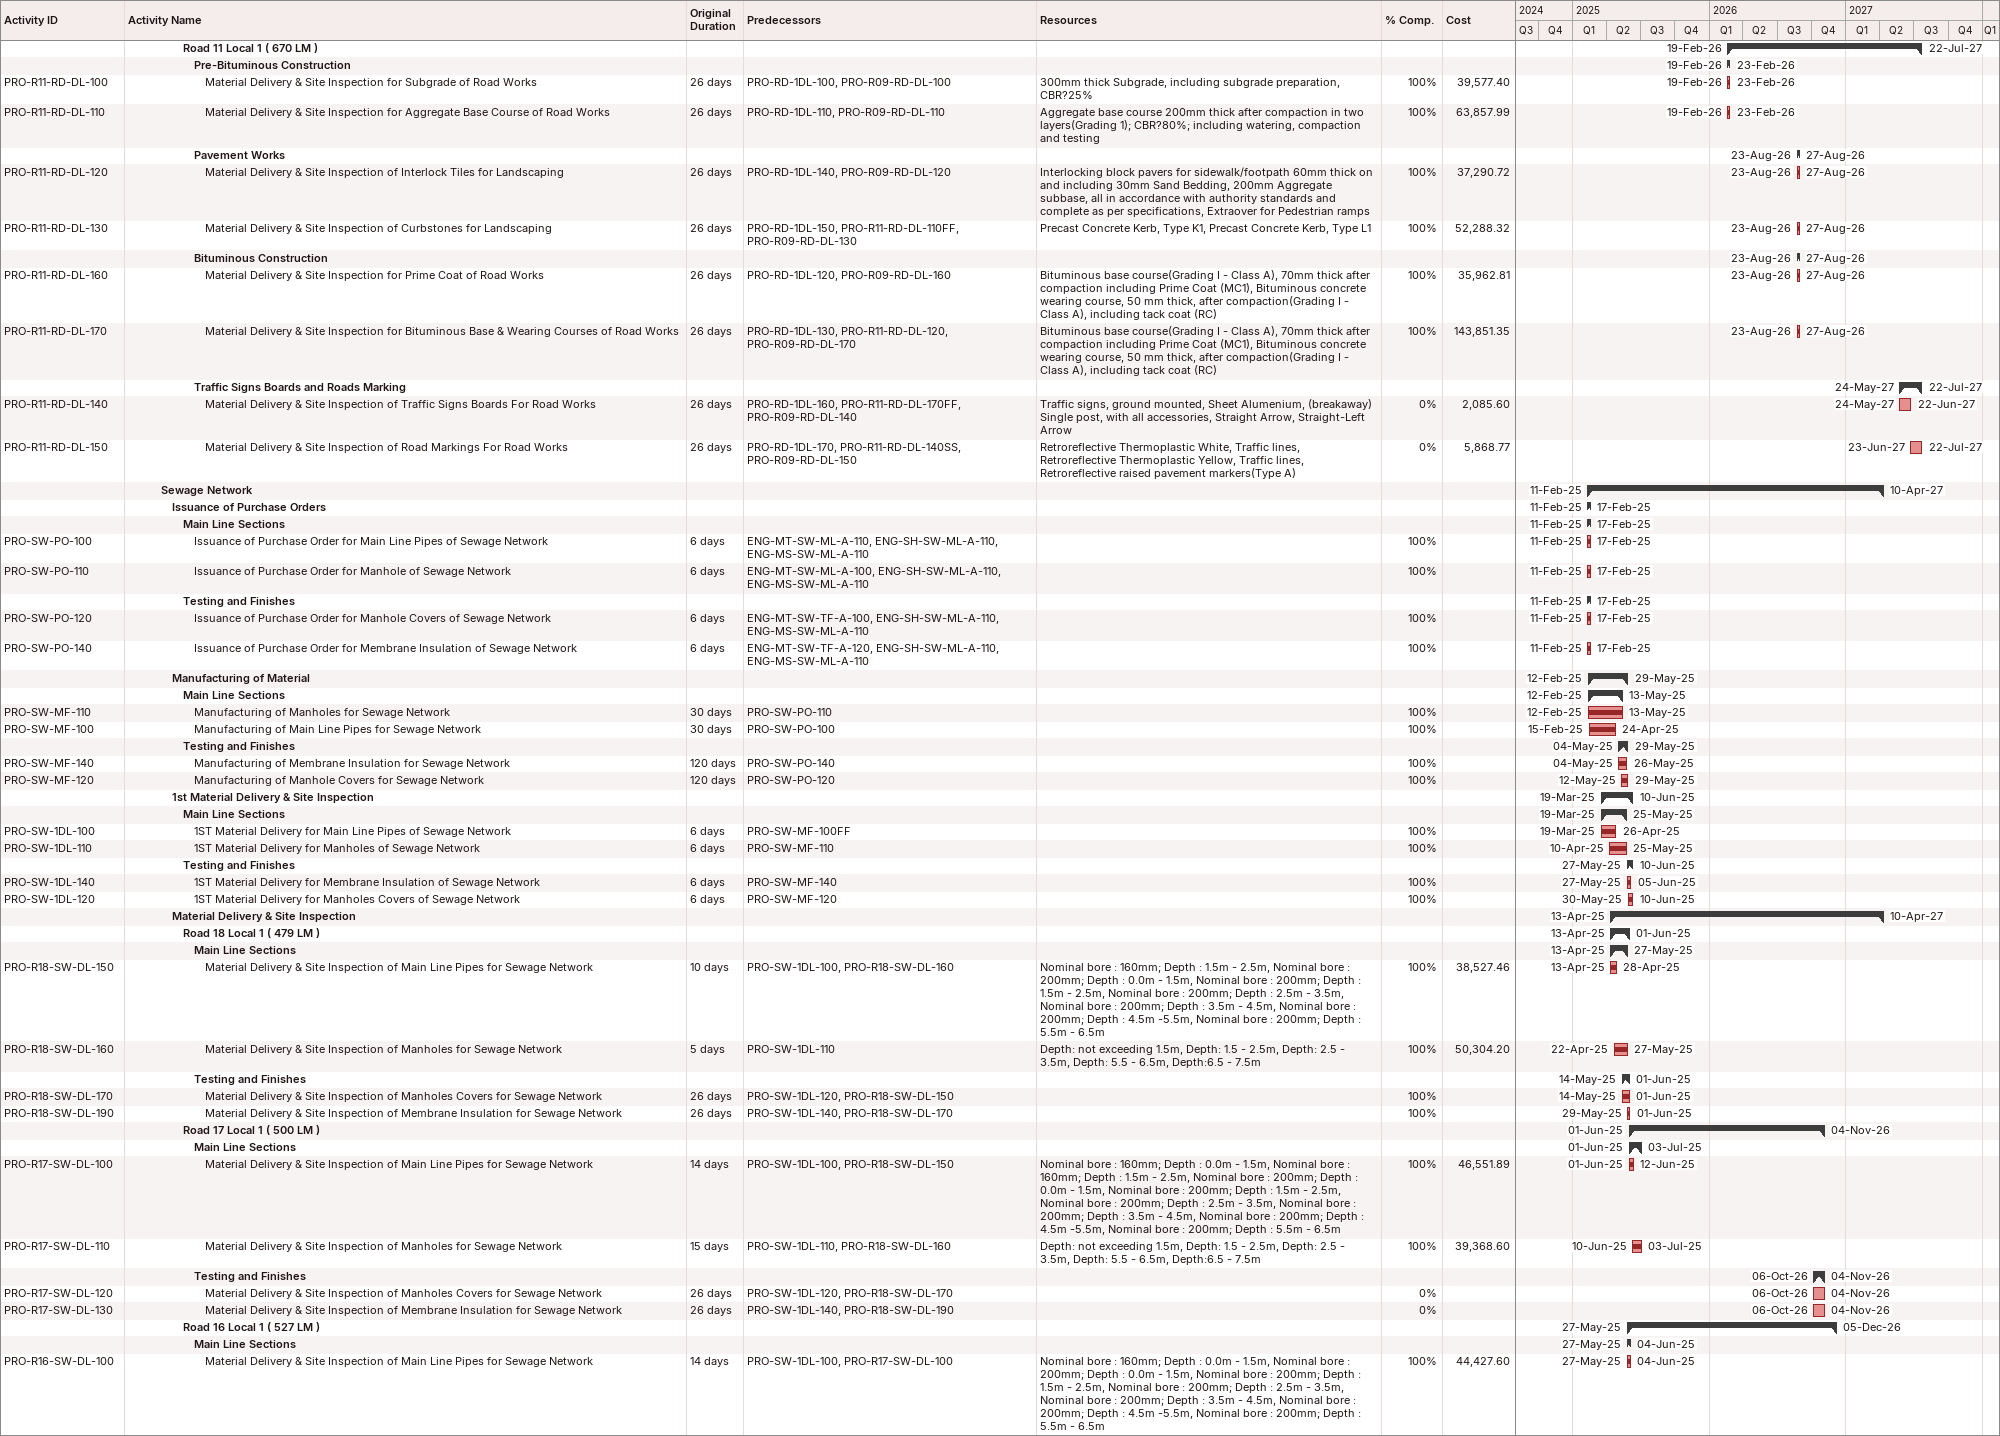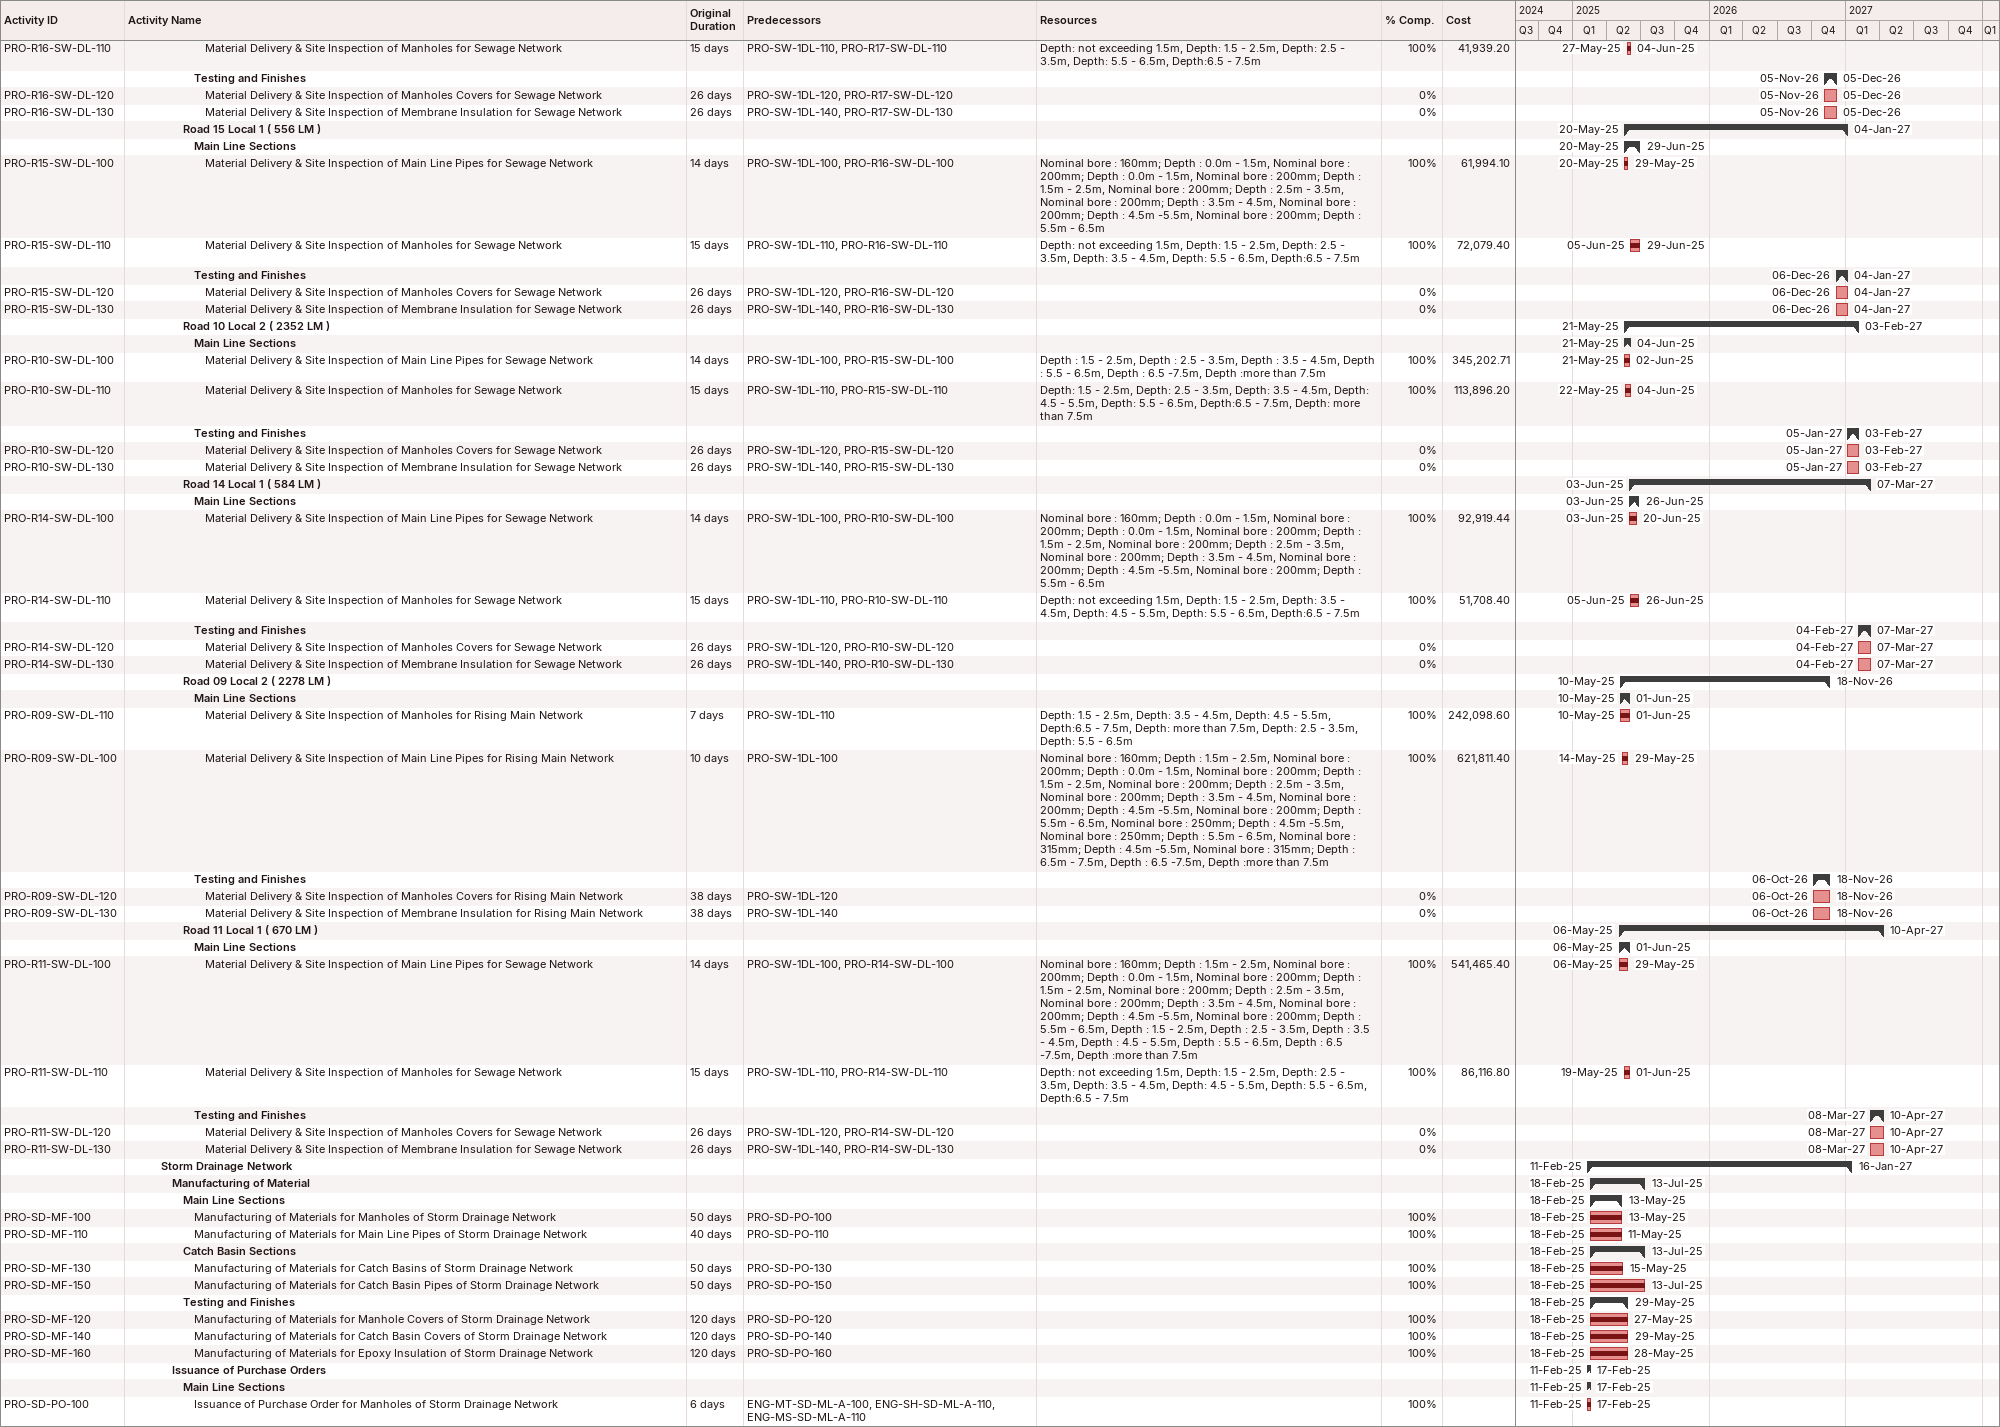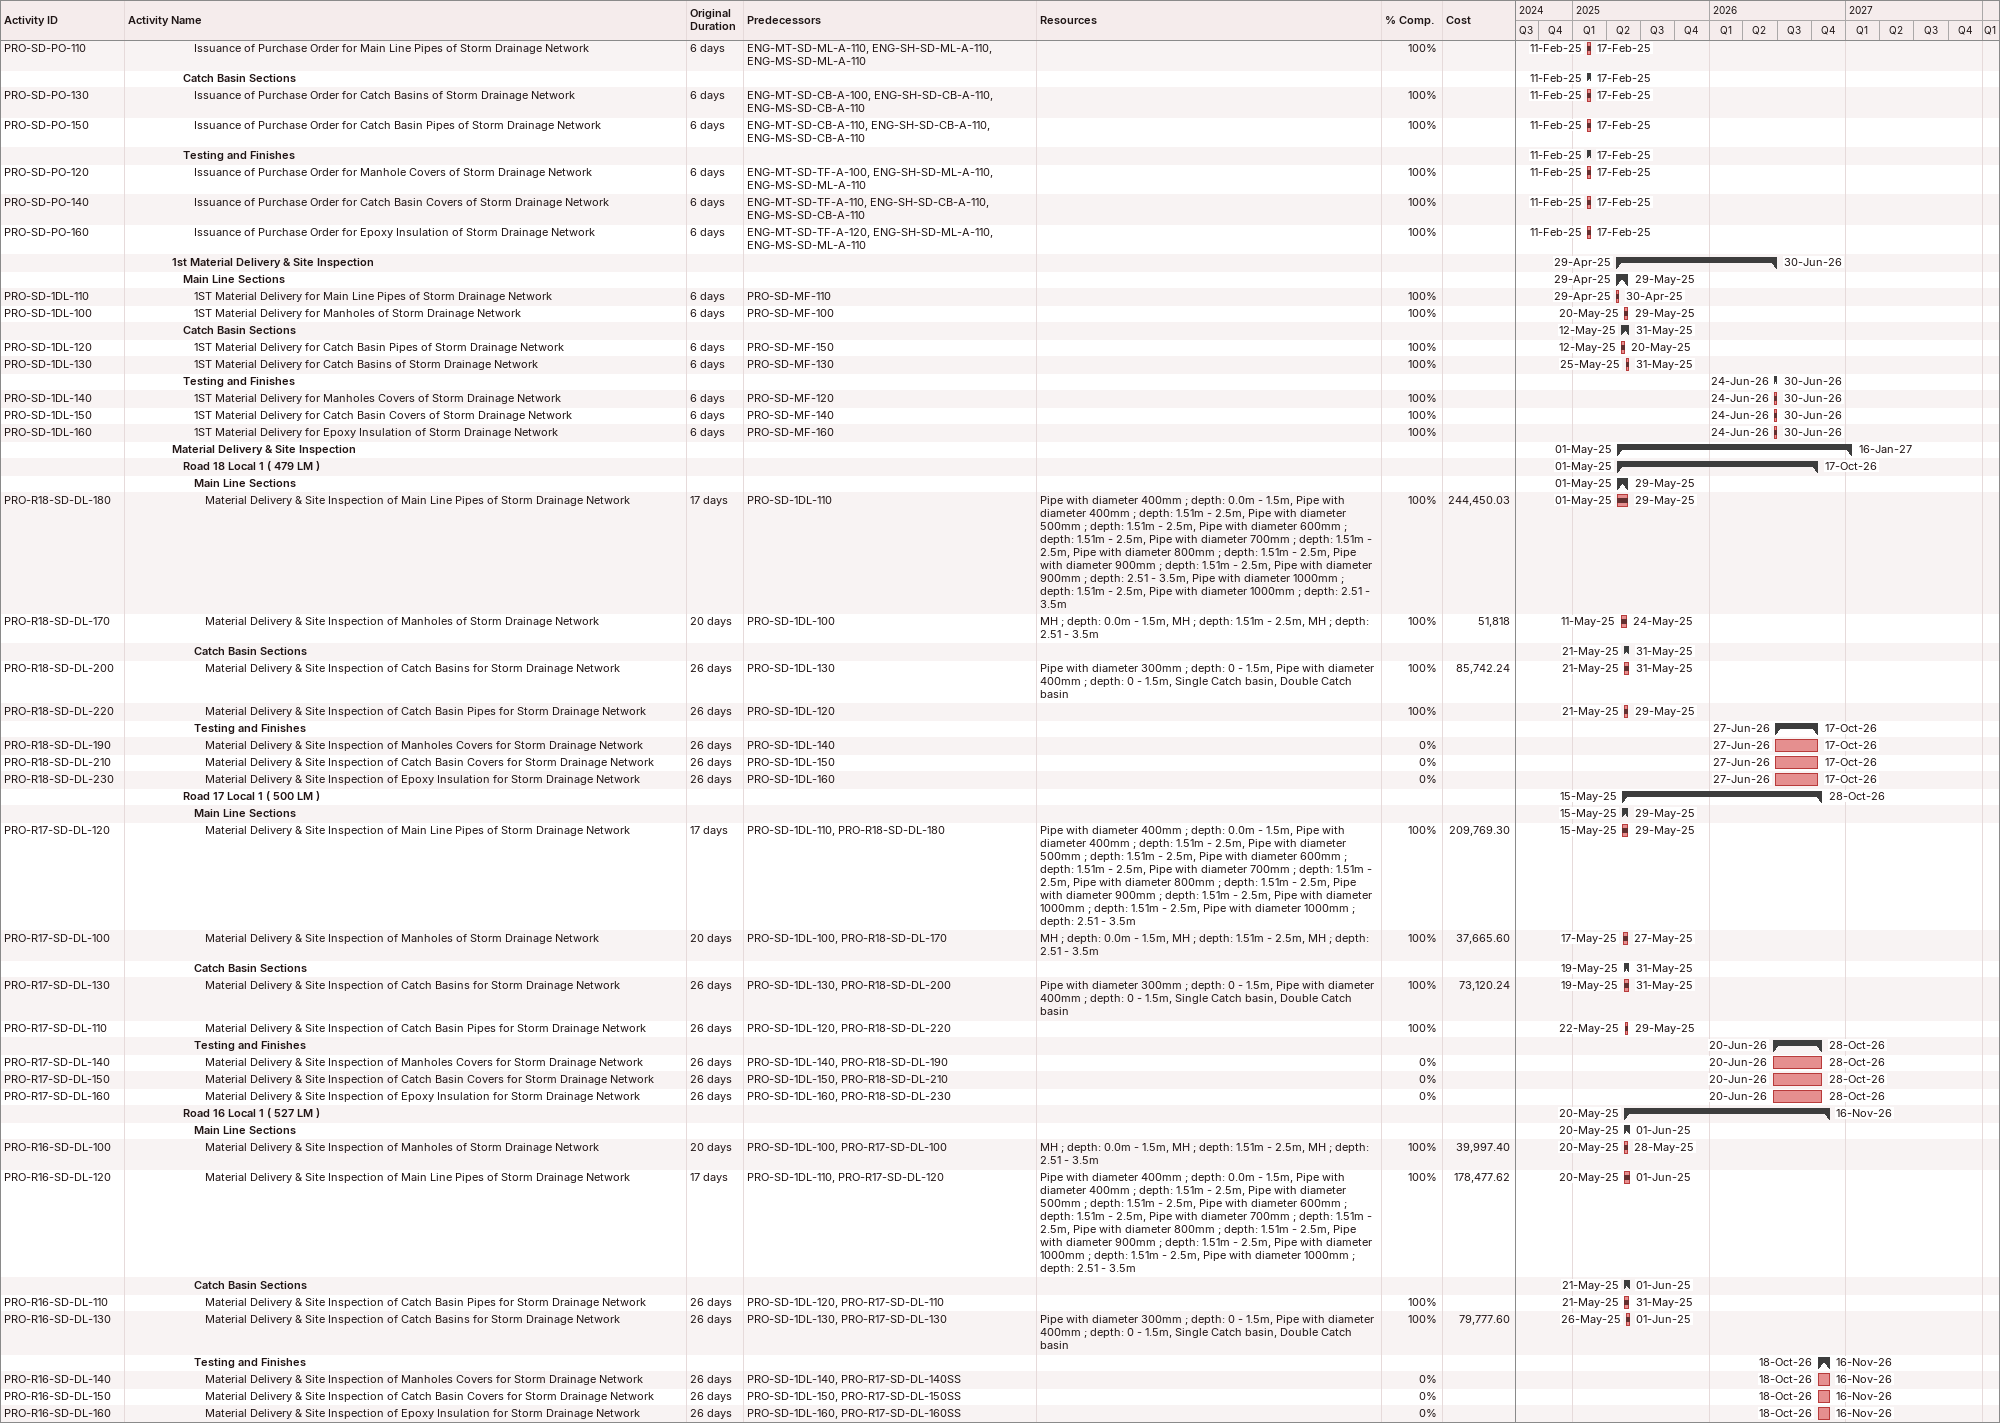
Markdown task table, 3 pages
| ID | Level | Task | Original duration | Start | Finish | Predecessors | Resources | % complete | Cost |
|---|---|---|---|---|---|---|---|---|---|
|  | 6 | **Road 11 Local 1 ( 670 LM )** |  | 2026-02-19 | 2027-07-22 |  |  |  |  |
|  | 7 | **Pre-Bituminous Construction** |  | 2026-02-19 | 2026-02-23 |  |  |  |  |
| PRO-R11-RD-DL-100 | 8 | Material Delivery & Site Inspection for Subgrade of Road Works | 26d | 2026-02-19 | 2026-02-23 | PRO-RD-1DL-100, PRO-R09-RD-DL-100 | 300mm thick Subgrade, including subgrade preparation, CBR?25% | 100 | 39577.40 |
| PRO-R11-RD-DL-110 | 8 | Material Delivery & Site Inspection for Aggregate Base Course of Road Works | 26d | 2026-02-19 | 2026-02-23 | PRO-RD-1DL-110, PRO-R09-RD-DL-110 | Aggregate base course 200mm thick after compaction in two layers(Grading 1); CBR?80%; including watering, compaction and testing | 100 | 63857.99 |
|  | 7 | **Pavement Works** |  | 2026-08-23 | 2026-08-27 |  |  |  |  |
| PRO-R11-RD-DL-120 | 8 | Material Delivery & Site Inspection of Interlock Tiles for Landscaping | 26d | 2026-08-23 | 2026-08-27 | PRO-RD-1DL-140, PRO-R09-RD-DL-120 | Interlocking block pavers for sidewalk/footpath 60mm thick on and including 30mm Sand Bedding, 200mm Aggregate subbase, all in accordance with authority standards and complete as per specifications, Extraover for Pedestrian ramps | 100 | 37290.72 |
| PRO-R11-RD-DL-130 | 8 | Material Delivery & Site Inspection of Curbstones for Landscaping | 26d | 2026-08-23 | 2026-08-27 | PRO-RD-1DL-150, PRO-R11-RD-DL-110FF, PRO-R09-RD-DL-130 | Precast Concrete Kerb, Type K1, Precast Concrete Kerb, Type L1 | 100 | 52288.32 |
|  | 7 | **Bituminous Construction** |  | 2026-08-23 | 2026-08-27 |  |  |  |  |
| PRO-R11-RD-DL-160 | 8 | Material Delivery & Site Inspection for Prime Coat of Road Works | 26d | 2026-08-23 | 2026-08-27 | PRO-RD-1DL-120, PRO-R09-RD-DL-160 | Bituminous base course(Grading I - Class A), 70mm thick after compaction including Prime Coat (MC1), Bituminous concrete wearing course, 50 mm thick, after compaction(Grading I - Class A), including tack coat (RC) | 100 | 35962.81 |
| PRO-R11-RD-DL-170 | 8 | Material Delivery & Site Inspection for Bituminous Base & Wearing Courses of Road Works | 26d | 2026-08-23 | 2026-08-27 | PRO-RD-1DL-130, PRO-R11-RD-DL-120, PRO-R09-RD-DL-170 | Bituminous base course(Grading I - Class A), 70mm thick after compaction including Prime Coat (MC1), Bituminous concrete wearing course, 50 mm thick, after compaction(Grading I - Class A), including tack coat (RC) | 100 | 143851.35 |
|  | 7 | **Traffic Signs Boards and Roads Marking** |  | 2027-05-24 | 2027-07-22 |  |  |  |  |
| PRO-R11-RD-DL-140 | 8 | Material Delivery & Site Inspection of Traffic Signs Boards For Road Works | 26d | 2027-05-24 | 2027-06-22 | PRO-RD-1DL-160, PRO-R11-RD-DL-170FF, PRO-R09-RD-DL-140 | Traffic signs, ground mounted, Sheet Alumenium, (breakaway) Single post, with all accessories, Straight Arrow, Straight-Left Arrow | 0 | 2085.60 |
| PRO-R11-RD-DL-150 | 8 | Material Delivery & Site Inspection of Road Markings For Road Works | 26d | 2027-06-23 | 2027-07-22 | PRO-RD-1DL-170, PRO-R11-RD-DL-140SS, PRO-R09-RD-DL-150 | Retroreflective Thermoplastic White, Traffic lines, Retroreflective Thermoplastic Yellow, Traffic lines, Retroreflective raised pavement markers(Type A) | 0 | 5868.77 |
|  | 4 | **Sewage Network** |  | 2025-02-11 | 2027-04-10 |  |  |  |  |
|  | 5 | **Issuance of Purchase Orders** |  | 2025-02-11 | 2025-02-17 |  |  |  |  |
|  | 6 | **Main Line Sections** |  | 2025-02-11 | 2025-02-17 |  |  |  |  |
| PRO-SW-PO-100 | 7 | Issuance of Purchase Order for Main Line Pipes of Sewage Network | 6d | 2025-02-11 | 2025-02-17 | ENG-MT-SW-ML-A-110, ENG-SH-SW-ML-A-110, ENG-MS-SW-ML-A-110 |  | 100 |  |
| PRO-SW-PO-110 | 7 | Issuance of Purchase Order for Manhole of Sewage Network | 6d | 2025-02-11 | 2025-02-17 | ENG-MT-SW-ML-A-100, ENG-SH-SW-ML-A-110, ENG-MS-SW-ML-A-110 |  | 100 |  |
|  | 6 | **Testing and Finishes** |  | 2025-02-11 | 2025-02-17 |  |  |  |  |
| PRO-SW-PO-120 | 7 | Issuance of Purchase Order for Manhole Covers of Sewage Network | 6d | 2025-02-11 | 2025-02-17 | ENG-MT-SW-TF-A-100, ENG-SH-SW-ML-A-110, ENG-MS-SW-ML-A-110 |  | 100 |  |
| PRO-SW-PO-140 | 7 | Issuance of Purchase Order for Membrane Insulation of Sewage Network | 6d | 2025-02-11 | 2025-02-17 | ENG-MT-SW-TF-A-120, ENG-SH-SW-ML-A-110, ENG-MS-SW-ML-A-110 |  | 100 |  |
|  | 5 | **Manufacturing of Material** |  | 2025-02-12 | 2025-05-29 |  |  |  |  |
|  | 6 | **Main Line Sections** |  | 2025-02-12 | 2025-05-13 |  |  |  |  |
| PRO-SW-MF-110 | 7 | Manufacturing of Manholes for Sewage Network | 30d | 2025-02-12 | 2025-05-13 | PRO-SW-PO-110 |  | 100 |  |
| PRO-SW-MF-100 | 7 | Manufacturing of Main Line Pipes for Sewage Network | 30d | 2025-02-15 | 2025-04-24 | PRO-SW-PO-100 |  | 100 |  |
|  | 6 | **Testing and Finishes** |  | 2025-05-04 | 2025-05-29 |  |  |  |  |
| PRO-SW-MF-140 | 7 | Manufacturing of Membrane Insulation for Sewage Network | 120d | 2025-05-04 | 2025-05-26 | PRO-SW-PO-140 |  | 100 |  |
| PRO-SW-MF-120 | 7 | Manufacturing of Manhole Covers for Sewage Network | 120d | 2025-05-12 | 2025-05-29 | PRO-SW-PO-120 |  | 100 |  |
|  | 5 | **1st Material Delivery & Site Inspection** |  | 2025-03-19 | 2025-06-10 |  |  |  |  |
|  | 6 | **Main Line Sections** |  | 2025-03-19 | 2025-05-25 |  |  |  |  |
| PRO-SW-1DL-100 | 7 | 1ST Material Delivery for Main Line Pipes of Sewage Network | 6d | 2025-03-19 | 2025-04-26 | PRO-SW-MF-100FF |  | 100 |  |
| PRO-SW-1DL-110 | 7 | 1ST Material Delivery for Manholes of Sewage Network | 6d | 2025-04-10 | 2025-05-25 | PRO-SW-MF-110 |  | 100 |  |
|  | 6 | **Testing and Finishes** |  | 2025-05-27 | 2025-06-10 |  |  |  |  |
| PRO-SW-1DL-140 | 7 | 1ST Material Delivery for Membrane Insulation of Sewage Network | 6d | 2025-05-27 | 2025-06-05 | PRO-SW-MF-140 |  | 100 |  |
| PRO-SW-1DL-120 | 7 | 1ST Material Delivery for Manholes Covers of Sewage Network | 6d | 2025-05-30 | 2025-06-10 | PRO-SW-MF-120 |  | 100 |  |
|  | 5 | **Material Delivery & Site Inspection** |  | 2025-04-13 | 2027-04-10 |  |  |  |  |
|  | 6 | **Road 18 Local 1 ( 479 LM )** |  | 2025-04-13 | 2025-06-01 |  |  |  |  |
|  | 7 | **Main Line Sections** |  | 2025-04-13 | 2025-05-27 |  |  |  |  |
| PRO-R18-SW-DL-150 | 8 | Material Delivery & Site Inspection of Main Line Pipes for Sewage Network | 10d | 2025-04-13 | 2025-04-28 | PRO-SW-1DL-100, PRO-R18-SW-DL-160 | Nominal bore : 160mm; Depth : 1.5m - 2.5m, Nominal bore : 200mm; Depth : 0.0m - 1.5m, Nominal bore : 200mm; Depth : 1.5m - 2.5m, Nominal bore : 200mm; Depth : 2.5m - 3.5m, Nominal bore : 200mm; Depth : 3.5m - 4.5m, Nominal bore : 200mm; Depth : 4.5m -5.5m, Nominal bore : 200mm; Depth : 5.5m - 6.5m | 100 | 38527.46 |
| PRO-R18-SW-DL-160 | 8 | Material Delivery & Site Inspection of Manholes for Sewage Network | 5d | 2025-04-22 | 2025-05-27 | PRO-SW-1DL-110 | Depth: not exceeding 1.5m, Depth: 1.5 - 2.5m, Depth: 2.5 - 3.5m, Depth: 5.5 - 6.5m, Depth:6.5 - 7.5m | 100 | 50304.20 |
|  | 7 | **Testing and Finishes** |  | 2025-05-14 | 2025-06-01 |  |  |  |  |
| PRO-R18-SW-DL-170 | 8 | Material Delivery & Site Inspection of Manholes Covers for Sewage Network | 26d | 2025-05-14 | 2025-06-01 | PRO-SW-1DL-120, PRO-R18-SW-DL-150 |  | 100 |  |
| PRO-R18-SW-DL-190 | 8 | Material Delivery & Site Inspection of Membrane Insulation for Sewage Network | 26d | 2025-05-29 | 2025-06-01 | PRO-SW-1DL-140, PRO-R18-SW-DL-170 |  | 100 |  |
|  | 6 | **Road 17 Local 1 ( 500 LM )** |  | 2025-06-01 | 2026-11-04 |  |  |  |  |
|  | 7 | **Main Line Sections** |  | 2025-06-01 | 2025-07-03 |  |  |  |  |
| PRO-R17-SW-DL-100 | 8 | Material Delivery & Site Inspection of Main Line Pipes for Sewage Network | 14d | 2025-06-01 | 2025-06-12 | PRO-SW-1DL-100, PRO-R18-SW-DL-150 | Nominal bore : 160mm; Depth : 0.0m - 1.5m, Nominal bore : 160mm; Depth : 1.5m - 2.5m, Nominal bore : 200mm; Depth : 0.0m - 1.5m, Nominal bore : 200mm; Depth : 1.5m - 2.5m, Nominal bore : 200mm; Depth : 2.5m - 3.5m, Nominal bore : 200mm; Depth : 3.5m - 4.5m, Nominal bore : 200mm; Depth : 4.5m -5.5m, Nominal bore : 200mm; Depth : 5.5m - 6.5m | 100 | 46551.89 |
| PRO-R17-SW-DL-110 | 8 | Material Delivery & Site Inspection of Manholes for Sewage Network | 15d | 2025-06-10 | 2025-07-03 | PRO-SW-1DL-110, PRO-R18-SW-DL-160 | Depth: not exceeding 1.5m, Depth: 1.5 - 2.5m, Depth: 2.5 - 3.5m, Depth: 5.5 - 6.5m, Depth:6.5 - 7.5m | 100 | 39368.60 |
|  | 7 | **Testing and Finishes** |  | 2026-10-06 | 2026-11-04 |  |  |  |  |
| PRO-R17-SW-DL-120 | 8 | Material Delivery & Site Inspection of Manholes Covers for Sewage Network | 26d | 2026-10-06 | 2026-11-04 | PRO-SW-1DL-120, PRO-R18-SW-DL-170 |  | 0 |  |
| PRO-R17-SW-DL-130 | 8 | Material Delivery & Site Inspection of Membrane Insulation for Sewage Network | 26d | 2026-10-06 | 2026-11-04 | PRO-SW-1DL-140, PRO-R18-SW-DL-190 |  | 0 |  |
|  | 6 | **Road 16 Local 1 ( 527 LM )** |  | 2025-05-27 | 2026-12-05 |  |  |  |  |
|  | 7 | **Main Line Sections** |  | 2025-05-27 | 2025-06-04 |  |  |  |  |
| PRO-R16-SW-DL-100 | 8 | Material Delivery & Site Inspection of Main Line Pipes for Sewage Network | 14d | 2025-05-27 | 2025-06-04 | PRO-SW-1DL-100, PRO-R17-SW-DL-100 | Nominal bore : 160mm; Depth : 0.0m - 1.5m, Nominal bore : 200mm; Depth : 0.0m - 1.5m, Nominal bore : 200mm; Depth : 1.5m - 2.5m, Nominal bore : 200mm; Depth : 2.5m - 3.5m, Nominal bore : 200mm; Depth : 3.5m - 4.5m, Nominal bore : 200mm; Depth : 4.5m -5.5m, Nominal bore : 200mm; Depth : 5.5m - 6.5m | 100 | 44427.60 |
| PRO-R16-SW-DL-110 | 8 | Material Delivery & Site Inspection of Manholes for Sewage Network | 15d | 2025-05-27 | 2025-06-04 | PRO-SW-1DL-110, PRO-R17-SW-DL-110 | Depth: not exceeding 1.5m, Depth: 1.5 - 2.5m, Depth: 2.5 - 3.5m, Depth: 5.5 - 6.5m, Depth:6.5 - 7.5m | 100 | 41939.20 |
|  | 7 | **Testing and Finishes** |  | 2026-11-05 | 2026-12-05 |  |  |  |  |
| PRO-R16-SW-DL-120 | 8 | Material Delivery & Site Inspection of Manholes Covers for Sewage Network | 26d | 2026-11-05 | 2026-12-05 | PRO-SW-1DL-120, PRO-R17-SW-DL-120 |  | 0 |  |
| PRO-R16-SW-DL-130 | 8 | Material Delivery & Site Inspection of Membrane Insulation for Sewage Network | 26d | 2026-11-05 | 2026-12-05 | PRO-SW-1DL-140, PRO-R17-SW-DL-130 |  | 0 |  |
|  | 6 | **Road 15 Local 1 ( 556 LM )** |  | 2025-05-20 | 2027-01-04 |  |  |  |  |
|  | 7 | **Main Line Sections** |  | 2025-05-20 | 2025-06-29 |  |  |  |  |
| PRO-R15-SW-DL-100 | 8 | Material Delivery & Site Inspection of Main Line Pipes for Sewage Network | 14d | 2025-05-20 | 2025-05-29 | PRO-SW-1DL-100, PRO-R16-SW-DL-100 | Nominal bore : 160mm; Depth : 0.0m - 1.5m, Nominal bore : 200mm; Depth : 0.0m - 1.5m, Nominal bore : 200mm; Depth : 1.5m - 2.5m, Nominal bore : 200mm; Depth : 2.5m - 3.5m, Nominal bore : 200mm; Depth : 3.5m - 4.5m, Nominal bore : 200mm; Depth : 4.5m -5.5m, Nominal bore : 200mm; Depth : 5.5m - 6.5m | 100 | 61994.10 |
| PRO-R15-SW-DL-110 | 8 | Material Delivery & Site Inspection of Manholes for Sewage Network | 15d | 2025-06-05 | 2025-06-29 | PRO-SW-1DL-110, PRO-R16-SW-DL-110 | Depth: not exceeding 1.5m, Depth: 1.5 - 2.5m, Depth: 2.5 - 3.5m, Depth: 3.5 - 4.5m, Depth: 5.5 - 6.5m, Depth:6.5 - 7.5m | 100 | 72079.40 |
|  | 7 | **Testing and Finishes** |  | 2026-12-06 | 2027-01-04 |  |  |  |  |
| PRO-R15-SW-DL-120 | 8 | Material Delivery & Site Inspection of Manholes Covers for Sewage Network | 26d | 2026-12-06 | 2027-01-04 | PRO-SW-1DL-120, PRO-R16-SW-DL-120 |  | 0 |  |
| PRO-R15-SW-DL-130 | 8 | Material Delivery & Site Inspection of Membrane Insulation for Sewage Network | 26d | 2026-12-06 | 2027-01-04 | PRO-SW-1DL-140, PRO-R16-SW-DL-130 |  | 0 |  |
|  | 6 | **Road 10 Local 2 ( 2352 LM )** |  | 2025-05-21 | 2027-02-03 |  |  |  |  |
|  | 7 | **Main Line Sections** |  | 2025-05-21 | 2025-06-04 |  |  |  |  |
| PRO-R10-SW-DL-100 | 8 | Material Delivery & Site Inspection of Main Line Pipes for Sewage Network | 14d | 2025-05-21 | 2025-06-02 | PRO-SW-1DL-100, PRO-R15-SW-DL-100 | Depth : 1.5 - 2.5m, Depth : 2.5 - 3.5m, Depth : 3.5 - 4.5m, Depth : 5.5 - 6.5m, Depth : 6.5 -7.5m, Depth :more than 7.5m | 100 | 345202.71 |
| PRO-R10-SW-DL-110 | 8 | Material Delivery & Site Inspection of Manholes for Sewage Network | 15d | 2025-05-22 | 2025-06-04 | PRO-SW-1DL-110, PRO-R15-SW-DL-110 | Depth: 1.5 - 2.5m, Depth: 2.5 - 3.5m, Depth: 3.5 - 4.5m, Depth: 4.5 - 5.5m, Depth: 5.5 - 6.5m, Depth:6.5 - 7.5m, Depth: more than 7.5m | 100 | 113896.20 |
|  | 7 | **Testing and Finishes** |  | 2027-01-05 | 2027-02-03 |  |  |  |  |
| PRO-R10-SW-DL-120 | 8 | Material Delivery & Site Inspection of Manholes Covers for Sewage Network | 26d | 2027-01-05 | 2027-02-03 | PRO-SW-1DL-120, PRO-R15-SW-DL-120 |  | 0 |  |
| PRO-R10-SW-DL-130 | 8 | Material Delivery & Site Inspection of Membrane Insulation for Sewage Network | 26d | 2027-01-05 | 2027-02-03 | PRO-SW-1DL-140, PRO-R15-SW-DL-130 |  | 0 |  |
|  | 6 | **Road 14 Local 1 ( 584 LM )** |  | 2025-06-03 | 2027-03-07 |  |  |  |  |
|  | 7 | **Main Line Sections** |  | 2025-06-03 | 2025-06-26 |  |  |  |  |
| PRO-R14-SW-DL-100 | 8 | Material Delivery & Site Inspection of Main Line Pipes for Sewage Network | 14d | 2025-06-03 | 2025-06-20 | PRO-SW-1DL-100, PRO-R10-SW-DL-100 | Nominal bore : 160mm; Depth : 0.0m - 1.5m, Nominal bore : 200mm; Depth : 0.0m - 1.5m, Nominal bore : 200mm; Depth : 1.5m - 2.5m, Nominal bore : 200mm; Depth : 2.5m - 3.5m, Nominal bore : 200mm; Depth : 3.5m - 4.5m, Nominal bore : 200mm; Depth : 4.5m -5.5m, Nominal bore : 200mm; Depth : 5.5m - 6.5m | 100 | 92919.44 |
| PRO-R14-SW-DL-110 | 8 | Material Delivery & Site Inspection of Manholes for Sewage Network | 15d | 2025-06-05 | 2025-06-26 | PRO-SW-1DL-110, PRO-R10-SW-DL-110 | Depth: not exceeding 1.5m, Depth: 1.5 - 2.5m, Depth: 3.5 - 4.5m, Depth: 4.5 - 5.5m, Depth: 5.5 - 6.5m, Depth:6.5 - 7.5m | 100 | 51708.40 |
|  | 7 | **Testing and Finishes** |  | 2027-02-04 | 2027-03-07 |  |  |  |  |
| PRO-R14-SW-DL-120 | 8 | Material Delivery & Site Inspection of Manholes Covers for Sewage Network | 26d | 2027-02-04 | 2027-03-07 | PRO-SW-1DL-120, PRO-R10-SW-DL-120 |  | 0 |  |
| PRO-R14-SW-DL-130 | 8 | Material Delivery & Site Inspection of Membrane Insulation for Sewage Network | 26d | 2027-02-04 | 2027-03-07 | PRO-SW-1DL-140, PRO-R10-SW-DL-130 |  | 0 |  |
|  | 6 | **Road 09 Local 2 ( 2278 LM )** |  | 2025-05-10 | 2026-11-18 |  |  |  |  |
|  | 7 | **Main Line Sections** |  | 2025-05-10 | 2025-06-01 |  |  |  |  |
| PRO-R09-SW-DL-110 | 8 | Material Delivery & Site Inspection of Manholes for Rising Main Network | 7d | 2025-05-10 | 2025-06-01 | PRO-SW-1DL-110 | Depth: 1.5 - 2.5m, Depth: 3.5 - 4.5m, Depth: 4.5 - 5.5m, Depth:6.5 - 7.5m, Depth: more than 7.5m, Depth: 2.5 - 3.5m, Depth: 5.5 - 6.5m | 100 | 242098.60 |
| PRO-R09-SW-DL-100 | 8 | Material Delivery & Site Inspection of Main Line Pipes for Rising Main Network | 10d | 2025-05-14 | 2025-05-29 | PRO-SW-1DL-100 | Nominal bore : 160mm; Depth : 1.5m - 2.5m, Nominal bore : 200mm; Depth : 0.0m - 1.5m, Nominal bore : 200mm; Depth : 1.5m - 2.5m, Nominal bore : 200mm; Depth : 2.5m - 3.5m, Nominal bore : 200mm; Depth : 3.5m - 4.5m, Nominal bore : 200mm; Depth : 4.5m -5.5m, Nominal bore : 200mm; Depth : 5.5m - 6.5m, Nominal bore : 250mm; Depth : 4.5m -5.5m, Nominal bore : 250mm; Depth : 5.5m - 6.5m, Nominal bore : 315mm; Depth : 4.5m -5.5m, Nominal bore : 315mm; Depth : 6.5m - 7.5m, Depth : 6.5 -7.5m, Depth :more than 7.5m | 100 | 621811.40 |
|  | 7 | **Testing and Finishes** |  | 2026-10-06 | 2026-11-18 |  |  |  |  |
| PRO-R09-SW-DL-120 | 8 | Material Delivery & Site Inspection of Manholes Covers for Rising Main Network | 38d | 2026-10-06 | 2026-11-18 | PRO-SW-1DL-120 |  | 0 |  |
| PRO-R09-SW-DL-130 | 8 | Material Delivery & Site Inspection of Membrane Insulation for Rising Main Network | 38d | 2026-10-06 | 2026-11-18 | PRO-SW-1DL-140 |  | 0 |  |
|  | 6 | **Road 11 Local 1 ( 670 LM )** |  | 2025-05-06 | 2027-04-10 |  |  |  |  |
|  | 7 | **Main Line Sections** |  | 2025-05-06 | 2025-06-01 |  |  |  |  |
| PRO-R11-SW-DL-100 | 8 | Material Delivery & Site Inspection of Main Line Pipes for Sewage Network | 14d | 2025-05-06 | 2025-05-29 | PRO-SW-1DL-100, PRO-R14-SW-DL-100 | Nominal bore : 160mm; Depth : 1.5m - 2.5m, Nominal bore : 200mm; Depth : 0.0m - 1.5m, Nominal bore : 200mm; Depth : 1.5m - 2.5m, Nominal bore : 200mm; Depth : 2.5m - 3.5m, Nominal bore : 200mm; Depth : 3.5m - 4.5m, Nominal bore : 200mm; Depth : 4.5m -5.5m, Nominal bore : 200mm; Depth : 5.5m - 6.5m, Depth : 1.5 - 2.5m, Depth : 2.5 - 3.5m, Depth : 3.5 - 4.5m, Depth : 4.5 - 5.5m, Depth : 5.5 - 6.5m, Depth : 6.5 -7.5m, Depth :more than 7.5m | 100 | 541465.40 |
| PRO-R11-SW-DL-110 | 8 | Material Delivery & Site Inspection of Manholes for Sewage Network | 15d | 2025-05-19 | 2025-06-01 | PRO-SW-1DL-110, PRO-R14-SW-DL-110 | Depth: not exceeding 1.5m, Depth: 1.5 - 2.5m, Depth: 2.5 - 3.5m, Depth: 3.5 - 4.5m, Depth: 4.5 - 5.5m, Depth: 5.5 - 6.5m, Depth:6.5 - 7.5m | 100 | 86116.80 |
|  | 7 | **Testing and Finishes** |  | 2027-03-08 | 2027-04-10 |  |  |  |  |
| PRO-R11-SW-DL-120 | 8 | Material Delivery & Site Inspection of Manholes Covers for Sewage Network | 26d | 2027-03-08 | 2027-04-10 | PRO-SW-1DL-120, PRO-R14-SW-DL-120 |  | 0 |  |
| PRO-R11-SW-DL-130 | 8 | Material Delivery & Site Inspection of Membrane Insulation for Sewage Network | 26d | 2027-03-08 | 2027-04-10 | PRO-SW-1DL-140, PRO-R14-SW-DL-130 |  | 0 |  |
|  | 4 | **Storm Drainage Network** |  | 2025-02-11 | 2027-01-16 |  |  |  |  |
|  | 5 | **Manufacturing of Material** |  | 2025-02-18 | 2025-07-13 |  |  |  |  |
|  | 6 | **Main Line Sections** |  | 2025-02-18 | 2025-05-13 |  |  |  |  |
| PRO-SD-MF-100 | 7 | Manufacturing of Materials for Manholes of Storm Drainage Network | 50d | 2025-02-18 | 2025-05-13 | PRO-SD-PO-100 |  | 100 |  |
| PRO-SD-MF-110 | 7 | Manufacturing of Materials for Main Line Pipes of Storm Drainage Network | 40d | 2025-02-18 | 2025-05-11 | PRO-SD-PO-110 |  | 100 |  |
|  | 6 | **Catch Basin Sections** |  | 2025-02-18 | 2025-07-13 |  |  |  |  |
| PRO-SD-MF-130 | 7 | Manufacturing of Materials for Catch Basins of Storm Drainage Network | 50d | 2025-02-18 | 2025-05-15 | PRO-SD-PO-130 |  | 100 |  |
| PRO-SD-MF-150 | 7 | Manufacturing of Materials for Catch Basin Pipes of Storm Drainage Network | 50d | 2025-02-18 | 2025-07-13 | PRO-SD-PO-150 |  | 100 |  |
|  | 6 | **Testing and Finishes** |  | 2025-02-18 | 2025-05-29 |  |  |  |  |
| PRO-SD-MF-120 | 7 | Manufacturing of Materials for Manhole Covers of Storm Drainage Network | 120d | 2025-02-18 | 2025-05-27 | PRO-SD-PO-120 |  | 100 |  |
| PRO-SD-MF-140 | 7 | Manufacturing of Materials for Catch Basin Covers of Storm Drainage Network | 120d | 2025-02-18 | 2025-05-29 | PRO-SD-PO-140 |  | 100 |  |
| PRO-SD-MF-160 | 7 | Manufacturing of Materials for Epoxy Insulation of Storm Drainage Network | 120d | 2025-02-18 | 2025-05-28 | PRO-SD-PO-160 |  | 100 |  |
|  | 5 | **Issuance of Purchase Orders** |  | 2025-02-11 | 2025-02-17 |  |  |  |  |
|  | 6 | **Main Line Sections** |  | 2025-02-11 | 2025-02-17 |  |  |  |  |
| PRO-SD-PO-100 | 7 | Issuance of Purchase Order for Manholes of Storm Drainage Network | 6d | 2025-02-11 | 2025-02-17 | ENG-MT-SD-ML-A-100, ENG-SH-SD-ML-A-110, ENG-MS-SD-ML-A-110 |  | 100 |  |
| PRO-SD-PO-110 | 7 | Issuance of Purchase Order for Main Line Pipes of Storm Drainage Network | 6d | 2025-02-11 | 2025-02-17 | ENG-MT-SD-ML-A-110, ENG-SH-SD-ML-A-110, ENG-MS-SD-ML-A-110 |  | 100 |  |
|  | 6 | **Catch Basin Sections** |  | 2025-02-11 | 2025-02-17 |  |  |  |  |
| PRO-SD-PO-130 | 7 | Issuance of Purchase Order for Catch Basins of Storm Drainage Network | 6d | 2025-02-11 | 2025-02-17 | ENG-MT-SD-CB-A-100, ENG-SH-SD-CB-A-110, ENG-MS-SD-CB-A-110 |  | 100 |  |
| PRO-SD-PO-150 | 7 | Issuance of Purchase Order for Catch Basin Pipes of Storm Drainage Network | 6d | 2025-02-11 | 2025-02-17 | ENG-MT-SD-CB-A-110, ENG-SH-SD-CB-A-110, ENG-MS-SD-CB-A-110 |  | 100 |  |
|  | 6 | **Testing and Finishes** |  | 2025-02-11 | 2025-02-17 |  |  |  |  |
| PRO-SD-PO-120 | 7 | Issuance of Purchase Order for Manhole Covers of Storm Drainage Network | 6d | 2025-02-11 | 2025-02-17 | ENG-MT-SD-TF-A-100, ENG-SH-SD-ML-A-110, ENG-MS-SD-ML-A-110 |  | 100 |  |
| PRO-SD-PO-140 | 7 | Issuance of Purchase Order for Catch Basin Covers of Storm Drainage Network | 6d | 2025-02-11 | 2025-02-17 | ENG-MT-SD-TF-A-110, ENG-SH-SD-CB-A-110, ENG-MS-SD-CB-A-110 |  | 100 |  |
| PRO-SD-PO-160 | 7 | Issuance of Purchase Order for Epoxy Insulation of Storm Drainage Network | 6d | 2025-02-11 | 2025-02-17 | ENG-MT-SD-TF-A-120, ENG-SH-SD-ML-A-110, ENG-MS-SD-ML-A-110 |  | 100 |  |
|  | 5 | **1st Material Delivery & Site Inspection** |  | 2025-04-29 | 2026-06-30 |  |  |  |  |
|  | 6 | **Main Line Sections** |  | 2025-04-29 | 2025-05-29 |  |  |  |  |
| PRO-SD-1DL-110 | 7 | 1ST Material Delivery for Main Line Pipes of Storm Drainage Network | 6d | 2025-04-29 | 2025-04-30 | PRO-SD-MF-110 |  | 100 |  |
| PRO-SD-1DL-100 | 7 | 1ST Material Delivery for Manholes of Storm Drainage Network | 6d | 2025-05-20 | 2025-05-29 | PRO-SD-MF-100 |  | 100 |  |
|  | 6 | **Catch Basin Sections** |  | 2025-05-12 | 2025-05-31 |  |  |  |  |
| PRO-SD-1DL-120 | 7 | 1ST Material Delivery for Catch Basin Pipes of Storm Drainage Network | 6d | 2025-05-12 | 2025-05-20 | PRO-SD-MF-150 |  | 100 |  |
| PRO-SD-1DL-130 | 7 | 1ST Material Delivery for Catch Basins of Storm Drainage Network | 6d | 2025-05-25 | 2025-05-31 | PRO-SD-MF-130 |  | 100 |  |
|  | 6 | **Testing and Finishes** |  | 2026-06-24 | 2026-06-30 |  |  |  |  |
| PRO-SD-1DL-140 | 7 | 1ST Material Delivery for Manholes Covers of Storm Drainage Network | 6d | 2026-06-24 | 2026-06-30 | PRO-SD-MF-120 |  | 100 |  |
| PRO-SD-1DL-150 | 7 | 1ST Material Delivery for Catch Basin Covers of Storm Drainage Network | 6d | 2026-06-24 | 2026-06-30 | PRO-SD-MF-140 |  | 100 |  |
| PRO-SD-1DL-160 | 7 | 1ST Material Delivery for Epoxy Insulation of Storm Drainage Network | 6d | 2026-06-24 | 2026-06-30 | PRO-SD-MF-160 |  | 100 |  |
|  | 5 | **Material Delivery & Site Inspection** |  | 2025-05-01 | 2027-01-16 |  |  |  |  |
|  | 6 | **Road 18 Local 1 ( 479 LM )** |  | 2025-05-01 | 2026-10-17 |  |  |  |  |
|  | 7 | **Main Line Sections** |  | 2025-05-01 | 2025-05-29 |  |  |  |  |
| PRO-R18-SD-DL-180 | 8 | Material Delivery & Site Inspection of Main Line Pipes of Storm Drainage Network | 17d | 2025-05-01 | 2025-05-29 | PRO-SD-1DL-110 | Pipe with diameter 400mm ; depth: 0.0m - 1.5m, Pipe with diameter 400mm ; depth: 1.51m - 2.5m, Pipe with diameter 500mm ; depth: 1.51m - 2.5m, Pipe with diameter 600mm ; depth: 1.51m - 2.5m, Pipe with diameter 700mm ; depth: 1.51m - 2.5m, Pipe with diameter 800mm ; depth: 1.51m - 2.5m, Pipe with diameter 900mm ; depth: 1.51m - 2.5m, Pipe with diameter 900mm ; depth: 2.51 - 3.5m, Pipe with diameter 1000mm ; depth: 1.51m - 2.5m, Pipe with diameter 1000mm ; depth: 2.51 - 3.5m | 100 | 244450.03 |
| PRO-R18-SD-DL-170 | 8 | Material Delivery & Site Inspection of Manholes of Storm Drainage Network | 20d | 2025-05-11 | 2025-05-24 | PRO-SD-1DL-100 | MH ; depth: 0.0m - 1.5m, MH ; depth: 1.51m - 2.5m, MH ; depth: 2.51 - 3.5m | 100 | 51818 |
|  | 7 | **Catch Basin Sections** |  | 2025-05-21 | 2025-05-31 |  |  |  |  |
| PRO-R18-SD-DL-200 | 8 | Material Delivery & Site Inspection of Catch Basins for Storm Drainage Network | 26d | 2025-05-21 | 2025-05-31 | PRO-SD-1DL-130 | Pipe with diameter 300mm ; depth: 0 - 1.5m, Pipe with diameter 400mm ; depth: 0 - 1.5m, Single Catch basin, Double Catch basin | 100 | 85742.24 |
| PRO-R18-SD-DL-220 | 8 | Material Delivery & Site Inspection of Catch Basin Pipes for Storm Drainage Network | 26d | 2025-05-21 | 2025-05-29 | PRO-SD-1DL-120 |  | 100 |  |
|  | 7 | **Testing and Finishes** |  | 2026-06-27 | 2026-10-17 |  |  |  |  |
| PRO-R18-SD-DL-190 | 8 | Material Delivery & Site Inspection of Manholes Covers for Storm Drainage Network | 26d | 2026-06-27 | 2026-10-17 | PRO-SD-1DL-140 |  | 0 |  |
| PRO-R18-SD-DL-210 | 8 | Material Delivery & Site Inspection of Catch Basin Covers for Storm Drainage Network | 26d | 2026-06-27 | 2026-10-17 | PRO-SD-1DL-150 |  | 0 |  |
| PRO-R18-SD-DL-230 | 8 | Material Delivery & Site Inspection of Epoxy Insulation for Storm Drainage Network | 26d | 2026-06-27 | 2026-10-17 | PRO-SD-1DL-160 |  | 0 |  |
|  | 6 | **Road 17 Local 1 ( 500 LM )** |  | 2025-05-15 | 2026-10-28 |  |  |  |  |
|  | 7 | **Main Line Sections** |  | 2025-05-15 | 2025-05-29 |  |  |  |  |
| PRO-R17-SD-DL-120 | 8 | Material Delivery & Site Inspection of Main Line Pipes of Storm Drainage Network | 17d | 2025-05-15 | 2025-05-29 | PRO-SD-1DL-110, PRO-R18-SD-DL-180 | Pipe with diameter 400mm ; depth: 0.0m - 1.5m, Pipe with diameter 400mm ; depth: 1.51m - 2.5m, Pipe with diameter 500mm ; depth: 1.51m - 2.5m, Pipe with diameter 600mm ; depth: 1.51m - 2.5m, Pipe with diameter 700mm ; depth: 1.51m - 2.5m, Pipe with diameter 800mm ; depth: 1.51m - 2.5m, Pipe with diameter 900mm ; depth: 1.51m - 2.5m, Pipe with diameter 1000mm ; depth: 1.51m - 2.5m, Pipe with diameter 1000mm ; depth: 2.51 - 3.5m | 100 | 209769.30 |
| PRO-R17-SD-DL-100 | 8 | Material Delivery & Site Inspection of Manholes of Storm Drainage Network | 20d | 2025-05-17 | 2025-05-27 | PRO-SD-1DL-100, PRO-R18-SD-DL-170 | MH ; depth: 0.0m - 1.5m, MH ; depth: 1.51m - 2.5m, MH ; depth: 2.51 - 3.5m | 100 | 37665.60 |
|  | 7 | **Catch Basin Sections** |  | 2025-05-19 | 2025-05-31 |  |  |  |  |
| PRO-R17-SD-DL-130 | 8 | Material Delivery & Site Inspection of Catch Basins for Storm Drainage Network | 26d | 2025-05-19 | 2025-05-31 | PRO-SD-1DL-130, PRO-R18-SD-DL-200 | Pipe with diameter 300mm ; depth: 0 - 1.5m, Pipe with diameter 400mm ; depth: 0 - 1.5m, Single Catch basin, Double Catch basin | 100 | 73120.24 |
| PRO-R17-SD-DL-110 | 8 | Material Delivery & Site Inspection of Catch Basin Pipes for Storm Drainage Network | 26d | 2025-05-22 | 2025-05-29 | PRO-SD-1DL-120, PRO-R18-SD-DL-220 |  | 100 |  |
|  | 7 | **Testing and Finishes** |  | 2026-06-20 | 2026-10-28 |  |  |  |  |
| PRO-R17-SD-DL-140 | 8 | Material Delivery & Site Inspection of Manholes Covers for Storm Drainage Network | 26d | 2026-06-20 | 2026-10-28 | PRO-SD-1DL-140, PRO-R18-SD-DL-190 |  | 0 |  |
| PRO-R17-SD-DL-150 | 8 | Material Delivery & Site Inspection of Catch Basin Covers for Storm Drainage Network | 26d | 2026-06-20 | 2026-10-28 | PRO-SD-1DL-150, PRO-R18-SD-DL-210 |  | 0 |  |
| PRO-R17-SD-DL-160 | 8 | Material Delivery & Site Inspection of Epoxy Insulation for Storm Drainage Network | 26d | 2026-06-20 | 2026-10-28 | PRO-SD-1DL-160, PRO-R18-SD-DL-230 |  | 0 |  |
|  | 6 | **Road 16 Local 1 ( 527 LM )** |  | 2025-05-20 | 2026-11-16 |  |  |  |  |
|  | 7 | **Main Line Sections** |  | 2025-05-20 | 2025-06-01 |  |  |  |  |
| PRO-R16-SD-DL-100 | 8 | Material Delivery & Site Inspection of Manholes of Storm Drainage Network | 20d | 2025-05-20 | 2025-05-28 | PRO-SD-1DL-100, PRO-R17-SD-DL-100 | MH ; depth: 0.0m - 1.5m, MH ; depth: 1.51m - 2.5m, MH ; depth: 2.51 - 3.5m | 100 | 39997.40 |
| PRO-R16-SD-DL-120 | 8 | Material Delivery & Site Inspection of Main Line Pipes of Storm Drainage Network | 17d | 2025-05-20 | 2025-06-01 | PRO-SD-1DL-110, PRO-R17-SD-DL-120 | Pipe with diameter 400mm ; depth: 0.0m - 1.5m, Pipe with diameter 400mm ; depth: 1.51m - 2.5m, Pipe with diameter 500mm ; depth: 1.51m - 2.5m, Pipe with diameter 600mm ; depth: 1.51m - 2.5m, Pipe with diameter 700mm ; depth: 1.51m - 2.5m, Pipe with diameter 800mm ; depth: 1.51m - 2.5m, Pipe with diameter 900mm ; depth: 1.51m - 2.5m, Pipe with diameter 1000mm ; depth: 1.51m - 2.5m, Pipe with diameter 1000mm ; depth: 2.51 - 3.5m | 100 | 178477.62 |
|  | 7 | **Catch Basin Sections** |  | 2025-05-21 | 2025-06-01 |  |  |  |  |
| PRO-R16-SD-DL-110 | 8 | Material Delivery & Site Inspection of Catch Basin Pipes for Storm Drainage Network | 26d | 2025-05-21 | 2025-05-31 | PRO-SD-1DL-120, PRO-R17-SD-DL-110 |  | 100 |  |
| PRO-R16-SD-DL-130 | 8 | Material Delivery & Site Inspection of Catch Basins for Storm Drainage Network | 26d | 2025-05-26 | 2025-06-01 | PRO-SD-1DL-130, PRO-R17-SD-DL-130 | Pipe with diameter 300mm ; depth: 0 - 1.5m, Pipe with diameter 400mm ; depth: 0 - 1.5m, Single Catch basin, Double Catch basin | 100 | 79777.60 |
|  | 7 | **Testing and Finishes** |  | 2026-10-18 | 2026-11-16 |  |  |  |  |
| PRO-R16-SD-DL-140 | 8 | Material Delivery & Site Inspection of Manholes Covers for Storm Drainage Network | 26d | 2026-10-18 | 2026-11-16 | PRO-SD-1DL-140, PRO-R17-SD-DL-140SS |  | 0 |  |
| PRO-R16-SD-DL-150 | 8 | Material Delivery & Site Inspection of Catch Basin Covers for Storm Drainage Network | 26d | 2026-10-18 | 2026-11-16 | PRO-SD-1DL-150, PRO-R17-SD-DL-150SS |  | 0 |  |
| PRO-R16-SD-DL-160 | 8 | Material Delivery & Site Inspection of Epoxy Insulation for Storm Drainage Network | 26d | 2026-10-18 | 2026-11-16 | PRO-SD-1DL-160, PRO-R17-SD-DL-160SS |  | 0 |  |
